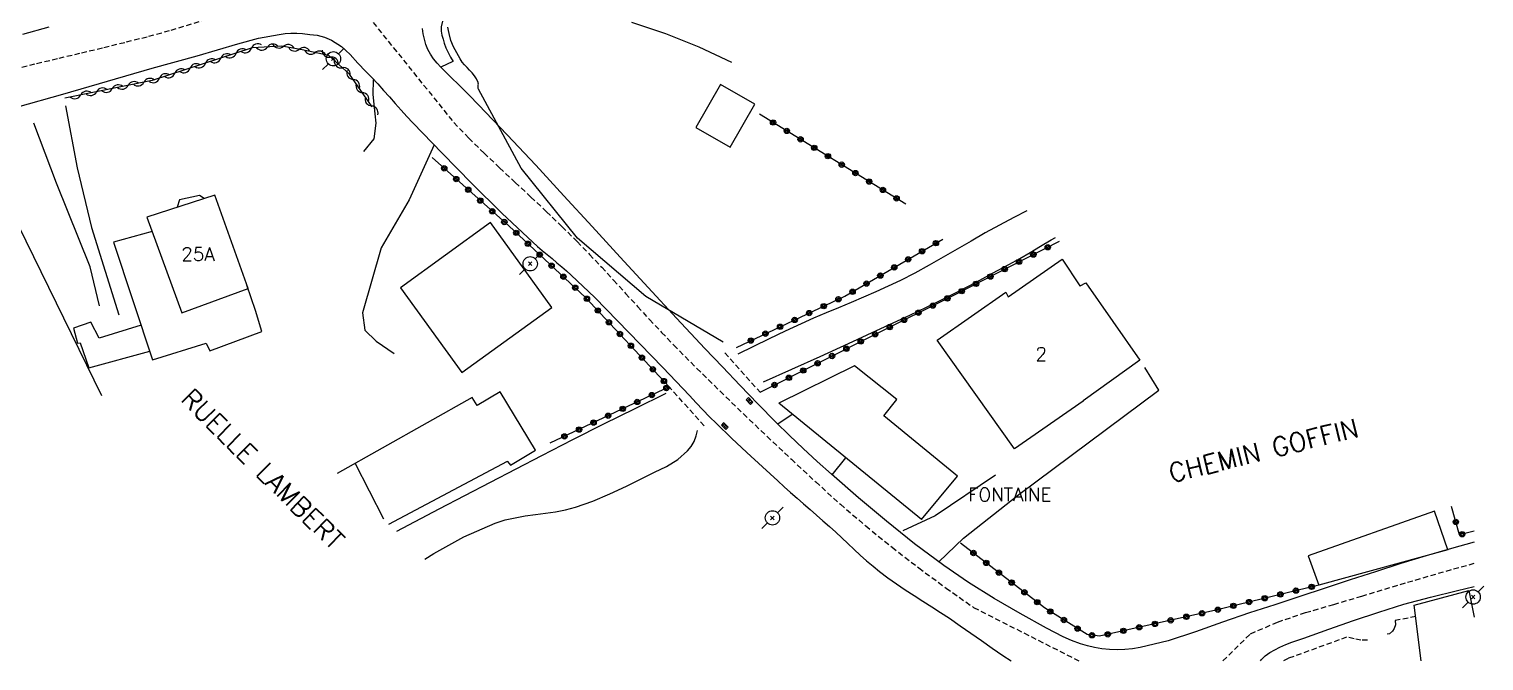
# Model space of a CAD drawing. Header units: millimetres. Extents: x 176000 to 177001, y 163000 to 164001.
# Drawn here: x 176865.4 to 177000.9, y 163000 to 163058.8 of the extents above; entities that cross this region are included whole.
import ezdxf
from ezdxf.enums import TextEntityAlignment as Align

# ---------------------------------------------------------------- set-up
doc = ezdxf.new("R2010")
doc.units = ezdxf.units.MM
doc.linetypes.add('DASHED', pattern=[0.75, 0.5, -0.25])
doc.layers.get('0').update_dxf_attribs({"linetype": 'CONTINUOUS'})
for name, color, linetype in [('W0001', 6, 'DASHED'), ('W0008', 7, 'CONTINUOUS'), ('W0014', 7, 'CONTINUOUS'), ('W0017', 7, 'CONTINUOUS'), ('W0101', 7, 'CONTINUOUS'), ('W0104', 1, 'CONTINUOUS'), ('W0112', 1, 'DASHED'), ('W0300', 7, 'CONTINUOUS'), ('W0310', 3, 'CONTINUOUS'), ('W0323', 7, 'CONTINUOUS'), ('W0401', 7, 'CONTINUOUS'), ('W0473', 7, 'CONTINUOUS'), ('W0510', 5, 'CONTINUOUS'), ('W0988', 4, 'CONTINUOUS'), ('W0989', 7, 'CONTINUOUS'), ('W0991', 7, 'CONTINUOUS')]:
    doc.layers.add(name, color=color, linetype=linetype)
doc.styles.get("Standard").update_dxf_attribs({"font": 'romans.shx', "width": 0.85})

# ---------------------------------------------------------------- blocks, each defined once
blk = doc.blocks.new('T473')
for p, q in [((-0.166667, 0.166667), (0.166667, -0.166667)), ((-0.166667, -0.166667), (0.166667, 0.166667)), ((0.500001, 0.500001), (1.000002, 1.000002)), ((-1.000002, -1.000002), (-0.500001, -0.500001))]:
    blk.add_line(p, q)
blk.add_ellipse((0, 0), major_axis=(0.471405, 0.471405), ratio=1, start_param=5.4977871438, end_param=11.780972451)
blk = doc.blocks.new('T401')
for p, q in [((-0.3, 0.3), (0, 0.3)), ((-0.3, -0.25), (-0.3, 0.3)), ((-0.3, 0.15), (0, 0.15)), ((-0.3, 0), (0, 0)), ((0, 0.3), (0, -0.25)), ((-0.3, -0.15), (0, -0.15)), ((-0.3, -0.25), (-0.3, -0.3)), ((-0.3, -0.3), (0, -0.3)), ((0, -0.3), (0, -0.25))]:
    blk.add_line(p, q)
blk = doc.blocks.new('t310o')
at = {"color": 0, "linetype": 'Continuous'}
for centre, start, end in [((-0.5, 0.38), 216.8699, 323.1304), ((0.5, -0.37), 36.8699, 143.1303)]:
    blk.add_arc(centre, 0.625, start, end, dxfattribs=at)
blk = doc.blocks.new('t323o')
at = {"color": 0, "linetype": 'Continuous'}
for radius in [0.25, 0.15]:
    blk.add_circle((0, 0), radius, dxfattribs=at)

msp = doc.modelspace()

# ---------------------------------------------------------------- linework, layer by layer
at = {"layer": 'W0001'}
for points in [[(176836.03, 163046.87), (176848.22, 163050.54), (176851.64, 163051.56), (176855.07, 163052.59), (176858.5, 163053.6), (176861.95, 163054.56), (176864.02, 163055.11), (176866.11, 163055.64), (176868.2, 163056.14), (176870.29, 163056.64), (176872.38, 163057.14), (176874.47, 163057.65), (176876.56, 163058.18), (176878.63, 163058.75), (176894.15, 163063.55)], [(176894.15, 163063.55), (176904.97, 163050.14), (176906.36, 163048.7), (176907.78, 163047.3), (176909.23, 163045.92), (176910.69, 163044.56), (176912.15, 163043.2), (176913.6, 163041.84), (176915.04, 163040.45), (176916.46, 163039.05), (176917.61, 163037.86), (176918.74, 163036.66), (176919.85, 163035.45), (176920.97, 163034.23), (176922.08, 163033.01), (176923.19, 163031.8), (176924.32, 163030.6), (176925.46, 163029.41), (176927.6, 163027.25), (176929.76, 163025.12), (176931.94, 163023.01), (176934.14, 163020.91), (176936.4, 163018.78), (176938.67, 163016.67), (176940.97, 163014.59), (176943.33, 163012.57), (176945.78, 163010.59), (176948.27, 163008.66), (176950.81, 163006.79), (176953.38, 163004.98), (176963.18, 163000)], [(176976.6, 163000), (176979.17, 163002.53), (176981.69, 163003.62), (176984.29, 163004.5), (176986.91, 163005.26), (176989.52, 163006.03), (176993.79, 163007.32), (176998.07, 163008.57), (177000, 163009.09)]]:
    msp.add_lwpolyline(points, dxfattribs=at)
at = {"layer": 'W0008'}
for points in [[(176864.37, 163051.6), (176868.54, 163052.8), (176872.71, 163054.01), (176876.88, 163055.2), (176881.06, 163056.36), (176882.95, 163056.91), (176884.85, 163057.48), (176886.76, 163057.99), (176888.71, 163058.36), (176889.25, 163058.43), (176889.79, 163058.46), (176890.33, 163058.46), (176890.87, 163058.43), (176891.55, 163058.36), (176892.24, 163058.27), (176892.92, 163058.1), (176893.58, 163057.83), (176894.49, 163057.23), (176895.3, 163056.48), (176896.03, 163055.69), (176896.77, 163054.91), (176897.34, 163054.33), (176897.89, 163053.74), (176898.43, 163053.14), (176898.97, 163052.53), (176899.51, 163051.92), (176900.05, 163051.31), (176900.59, 163050.71), (176901.15, 163050.12), (176903.89, 163047.29), (176906.65, 163044.48), (176909.45, 163041.71), (176912.32, 163039), (176912.75, 163038.61), (176913.2, 163038.22), (176913.65, 163037.84), (176914.11, 163037.47), (176914.57, 163037.09), (176915.02, 163036.72), (176915.47, 163036.33), (176915.9, 163035.93), (176918.09, 163033.84), (176920.21, 163031.69), (176922.31, 163029.51), (176924.42, 163027.34), (176925.05, 163026.69), (176925.67, 163026.03), (176926.29, 163025.37), (176926.91, 163024.71), (176927.54, 163024.05), (176928.16, 163023.39), (176928.79, 163022.74), (176929.43, 163022.1), (176930.84, 163020.74), (176932.26, 163019.4), (176933.7, 163018.08), (176935.14, 163016.76), (176935.73, 163016.22), (176936.33, 163015.69), (176936.93, 163015.16), (176937.54, 163014.63), (176938.14, 163014.1), (176938.74, 163013.57), (176939.34, 163013.04), (176939.94, 163012.51), (176940.53, 163011.99), (176941.1, 163011.45), (176941.67, 163010.92), (176942.24, 163010.38), (176942.82, 163009.85), (176943.41, 163009.33), (176944.01, 163008.83), (176944.62, 163008.33), (176945.4, 163007.75), (176946.2, 163007.18), (176947.01, 163006.63), (176947.83, 163006.1), (176948.66, 163005.57), (176949.48, 163005.04), (176950.3, 163004.51), (176951.12, 163003.97), (176952.12, 163003.28), (176953.12, 163002.59), (176954.12, 163001.9), (176955.11, 163001.2), (176956.11, 163000.51), (176956.86, 163000)], [(176867.26, 163059.03), (176864.8, 163058.35)], [(177000, 163011.07), (176997.88, 163010.48), (176995.51, 163009.79), (176993.15, 163009.06), (176990.8, 163008.31), (176988.46, 163007.55), (176986.11, 163006.77), (176983.77, 163006), (176981.43, 163005.23), (176979.08, 163004.48), (176976.56, 163003.62), (176974.04, 163002.71), (176971.49, 163001.87), (176968.89, 163001.24), (176968.18, 163001.13), (176967.46, 163001.06), (176966.74, 163001.03), (176966.02, 163001.05), (176965.33, 163001.13), (176964.65, 163001.24), (176963.98, 163001.4), (176963.32, 163001.6), (176962.5, 163001.9), (176961.71, 163002.25), (176960.93, 163002.64), (176960.17, 163003.05), (176957.71, 163004.4), (176955.29, 163005.82), (176952.91, 163007.31), (176950.59, 163008.89), (176947.88, 163010.9), (176945.25, 163013.01), (176942.67, 163015.19), (176940.13, 163017.4), (176938.81, 163018.58), (176937.51, 163019.79), (176936.23, 163021.01), (176934.96, 163022.25), (176933.28, 163023.94), (176931.62, 163025.65), (176929.98, 163027.38), (176928.35, 163029.11), (176925.7, 163031.93), (176923.07, 163034.77), (176920.45, 163037.62), (176917.84, 163040.47), (176915.22, 163043.32), (176912.59, 163046.17), (176909.94, 163048.99), (176907.27, 163051.79), (176906.4, 163052.68), (176905.53, 163053.56), (176904.64, 163054.44), (176903.75, 163055.31)], [(176980.09, 163000), (176980.16, 163000.1), (176980.54, 163000.48), (176980.98, 163000.78), (176981.44, 163001.04), (176981.89, 163001.28), (176982.44, 163001.53), (176983, 163001.74), (176983.57, 163001.93), (176984.13, 163002.12), (176986.45, 163002.95), (176988.77, 163003.77), (176991.11, 163004.55), (176993.46, 163005.27), (176995.94, 163005.95), (176998.44, 163006.57), (177000, 163006.94)]]:
    msp.add_lwpolyline(points, dxfattribs=at)
at = {"layer": 'W0014'}
for points in [[(176910.73, 163065.11), (176909.73, 163064.7), (176908.76, 163064.23), (176907.82, 163063.71), (176906.9, 163063.14), (176906.37, 163062.78), (176905.84, 163062.4), (176905.34, 163061.98), (176904.9, 163061.49), (176904.52, 163060.94), (176904.19, 163060.35), (176903.95, 163059.71), (176903.8, 163059.05), (176903.79, 163058.65), (176903.86, 163058.27), (176903.96, 163057.9), (176904.07, 163057.53), (176904.23, 163057.09), (176904.43, 163056.66), (176904.65, 163056.24), (176904.9, 163055.84)], [(176903.75, 163055.31), (176903.4, 163055.67), (176903.08, 163056.07), (176902.8, 163056.5), (176902.56, 163056.95), (176902.36, 163057.42), (176902.22, 163057.91), (176902.11, 163058.41), (176902.04, 163058.91)], [(176904.87, 163055.84), (176903.76, 163055.29)]]:
    msp.add_lwpolyline(points, dxfattribs=at)
at = {"layer": 'W0017'}
for points in [[(176896.6, 163047.45), (176897.56, 163048.62), (176897.72, 163050.09), (176897.65, 163050.95), (176897.46, 163052.76), (176897.49, 163054.13)], [(176868.81, 163051.7), (176869.88, 163045.93), (176871.23, 163040.38), (176873.78, 163032.23)], [(176871.97, 163033.07), (176871.11, 163036.69), (176867.97, 163044.49), (176865.86, 163050.1)], [(176903.15, 163048.06), (176900.8, 163042.96), (176898.19, 163038.46), (176896.46, 163032.43), (176896.68, 163030.8), (176897.73, 163029.78), (176899.4, 163028.64)], [(176950.14, 163009.22), (176952.42, 163011.44), (176957.6, 163015.49), (176970.62, 163025.23), (176969.32, 163027.33)], [(176935.13, 163022.08), (176936.48, 163022.99)], [(176940.21, 163017.33), (176941.48, 163018.93)], [(176955.43, 163017.31), (176949.81, 163013.51), (176946.79, 163012.11)]]:
    msp.add_lwpolyline(points, dxfattribs=at)
at = {"layer": 'W0101'}
for points in [[(176885.8, 163034.68), (176882.7, 163043.38), (176876.37, 163041.33), (176879.62, 163032.41)], [(176968.86, 163028.01), (176963.58, 163024.22), (176963.58, 163024.19), (176957.19, 163019.74), (176949.97, 163029.86), (176956.38, 163034.36), (176956.6, 163033.91), (176961.62, 163037.42), (176963.27, 163034.93), (176963.3, 163034.94), (176963.84, 163035.22)]]:
    msp.add_lwpolyline(points, close=True, dxfattribs=at)
for points in [[(176994.42, 163005.18), (176999.51, 163006.55)], [(176999.51, 163006.55), (177000, 163004.07)], [(176995.07, 163000), (176994.42, 163005.18)]]:
    msp.add_lwpolyline(points, dxfattribs=at)
at = {"layer": 'W0104'}
for points in [[(176929.81, 163053.68), (176927.5, 163049.67), (176930.69, 163047.84), (176932.99, 163051.85)], [(176914.09, 163032.92), (176908.39, 163040.82), (176900, 163034.75), (176905.71, 163026.86)]]:
    msp.add_lwpolyline(points, close=True, dxfattribs=at)
for points in [[(176872.18, 163024.7), (176862.28, 163044.88), (176853.17, 163040.4), (176862.27, 163021.86)], [(176881.72, 163043.06), (176881.27, 163043.36), (176879.42, 163042.93), (176879.21, 163042.25)], [(176876.86, 163039.99), (176873.27, 163039), (176876.91, 163028.05), (176881.91, 163029.6), (176882.23, 163028.87), (176887.1, 163030.67), (176886.5, 163032.63), (176885.68, 163035.01)], [(176875.84, 163031.28), (176871.95, 163030.05), (176871.16, 163031.55), (176869.55, 163030.98), (176869.92, 163029.59), (176870.18, 163029.63), (176870.98, 163027.3), (176876.64, 163028.85)], [(176948.53, 163013.18), (176951.89, 163017.21), (176945.02, 163022.82), (176946.23, 163024.35), (176942.27, 163027.49), (176935.25, 163024)], [(176898.92, 163012.74), (176909.95, 163018.59), (176909.95, 163018.57), (176910.23, 163018.23), (176912.58, 163019.63), (176909.29, 163025.07), (176907.13, 163023.8), (176906.66, 163024.53)], [(176906.66, 163024.53), (176894.09, 163017.46)], [(176948.53, 163013.18), (176935.25, 163024)], [(176898.44, 163013.21), (176895.78, 163018.41)], [(176997.55, 163010.35), (176996.29, 163013.95), (176984.53, 163009.79), (176985.52, 163007.06)], [(176997.55, 163010.35), (176985.52, 163007.06)]]:
    msp.add_lwpolyline(points, dxfattribs=at)
at = {"layer": 'W0112'}
for points in [[(176930.21, 163028.71), (176933.49, 163025.03)], [(176928.28, 163021.91), (176925.03, 163025.53)], [(176994.57, 163004.13), (176992.65, 163003.76), (176992.67, 163003.36), (176992.54, 163003.03), (176992.38, 163002.77), (176992.11, 163002.52), (176991.9, 163002.48)], [(176990.06, 163001.92), (176989.45, 163001.92), (176988.81, 163002.07), (176988.12, 163002.21), (176982.68, 163000.23), (176982.24, 163000)]]:
    msp.add_lwpolyline(points, dxfattribs=at)
at = {"layer": 'W0300'}
for points in [[(176930.06, 163029.7), (176922.84, 163033.93), (176916.5, 163039.39), (176911.25, 163045.89), (176907.25, 163053.24), (176907.23, 163053.32), (176907.22, 163053.4), (176907.23, 163053.48), (176907.23, 163053.56), (176907.24, 163053.64), (176907.25, 163053.72), (176907.24, 163053.8), (176907.23, 163053.88), (176907.08, 163054.2), (176906.89, 163054.49), (176906.67, 163054.76), (176906.44, 163055.02), (176906.2, 163055.27), (176905.97, 163055.52), (176905.75, 163055.78), (176905.56, 163056.07), (176905.24, 163056.63), (176904.94, 163057.2), (176904.69, 163057.8), (176904.54, 163058.44), (176904.48, 163058.73), (176904.42, 163059.02)], [(176921.51, 163059.49), (176924.68, 163058.44), (176927.79, 163057.2), (176930.82, 163055.78)]]:
    msp.add_lwpolyline(points, dxfattribs=at)
at = {"layer": 'W0310'}
msp.add_lwpolyline([(176897.37, 163051.62), (176895.25, 163054.66), (176893.31, 163056.38), (176890.83, 163056.93), (176888.95, 163057.27), (176886.19, 163057.09), (176876.88, 163054.06), (176868.75, 163052.42)], dxfattribs=at)
at = {"layer": 'W0323'}
for points in [[(176947.07, 163042.55), (176933.42, 163050.93)], [(176925.03, 163025.53), (176917.23, 163033.86), (176910.09, 163040.51), (176902.95, 163046.88)], [(176931.28, 163029.2), (176941.37, 163033.96), (176950.52, 163039.29)], [(176933.49, 163025.03), (176944.05, 163030.34), (176951.59, 163034.09), (176961.38, 163039.1)], [(176925.03, 163025.53), (176913.92, 163020.27)], [(177000, 163012.09), (176998.63, 163011.74), (176997.88, 163014.38)], [(176985.52, 163007.06), (176975.92, 163004.72), (176965.11, 163002.3), (176963.95, 163002.45), (176959.98, 163004.94), (176952.17, 163010.97)]]:
    msp.add_lwpolyline(points, dxfattribs=at)
at = {"layer": 'W0510'}
for points in [[(176958.34, 163041.93), (176957.11, 163041.3), (176955.78, 163040.59), (176954.46, 163039.86), (176953.15, 163039.11), (176951.85, 163038.35), (176950.54, 163037.59), (176949.23, 163036.85), (176947.9, 163036.12), (176946.56, 163035.44), (176945.42, 163034.89), (176944.28, 163034.37), (176943.12, 163033.87), (176941.96, 163033.38), (176940.79, 163032.9), (176939.63, 163032.41), (176938.47, 163031.92), (176937.33, 163031.4), (176935.84, 163030.71), (176934.35, 163030.01), (176932.88, 163029.29), (176931.41, 163028.56)], [(176933.82, 163025.99), (176936.45, 163027.17), (176939.09, 163028.36), (176941.72, 163029.56), (176944.34, 163030.77), (176945.89, 163031.49), (176947.44, 163032.21), (176948.98, 163032.95), (176950.52, 163033.7), (176952.07, 163034.48), (176953.61, 163035.28), (176955.14, 163036.1), (176956.67, 163036.92), (176957.67, 163037.47), (176958.65, 163038.04), (176959.62, 163038.63), (176960.6, 163039.21), (176961, 163039.45)], [(176924.71, 163024.92), (176921.81, 163023.49), (176918.91, 163022.04), (176916.02, 163020.59), (176913.14, 163019.11), (176908.34, 163016.63), (176903.57, 163014.13), (176899.63, 163012.05)], [(176902.26, 163009.48), (176903.1, 163010), (176905.89, 163011.56), (176908.82, 163012.84), (176909.74, 163013.13), (176910.67, 163013.34), (176911.61, 163013.5), (176912.56, 163013.63), (176913.5, 163013.75), (176914.44, 163013.89), (176915.38, 163014.08), (176916.3, 163014.33), (176917.92, 163014.89), (176919.51, 163015.56), (176921.06, 163016.29), (176922.59, 163017.06), (176923.66, 163017.58), (176924.76, 163018.11), (176925.82, 163018.75), (176926.74, 163019.56), (176927.07, 163019.98), (176927.34, 163020.45), (176927.54, 163020.95), (176927.66, 163021.47)]]:
    msp.add_lwpolyline(points, dxfattribs=at)

# ---------------------------------------------------------------- block references
at = {"layer": 'W0310'}
for p, rotation in [((176884.68, 163056.6), 198.0240609498066), ((176886.11, 163057.07), 198.0240609498066), ((176887.6, 163057.18), 183.7561390211729), ((176889.1, 163057.25), 169.5803003680082), ((176890.57, 163056.97), 169.5803003680082), ((176892.04, 163056.66), 167.4393054352268), ((176880.4, 163055.21), 198.0240609498066), ((176881.83, 163055.67), 198.0240609498066), ((176883.26, 163056.14), 198.0240609498066), ((176893.46, 163056.24), 138.6017149961674), ((176894.58, 163055.25), 138.6017149961674), ((176877.55, 163054.28), 198.0240609498066), ((176878.98, 163054.74), 198.0240609498066), ((176895.6, 163054.16), 124.906028539473), ((176870.22, 163052.72), 191.3871340308251), ((176871.69, 163053.02), 191.3871340308251), ((176873.16, 163053.31), 191.3871340308251), ((176874.63, 163053.61), 191.3871340308251), ((176876.1, 163053.91), 191.3871340308251), ((176896.46, 163052.93), 124.906028539473), ((176897.31, 163051.7), 124.906028539473)]:
    msp.add_blockref('t310o', p, dxfattribs=dict(at, rotation=rotation))
at = {"layer": 'W0323'}
for p, rotation in [((176934.7, 163050.15), 148.4543934894649), ((176935.98, 163049.36), 148.4543934894649), ((176937.26, 163048.58), 148.4543934894649), ((176938.53, 163047.79), 148.4543934894649), ((176939.81, 163047.01), 148.4543934894649), ((176941.09, 163046.22), 148.4543934894649), ((176904.07, 163045.88), 138.2590097500364), ((176905.19, 163044.88), 138.2590097500364), ((176942.37, 163045.44), 148.4543934894649), ((176943.65, 163044.65), 148.4543934894649), ((176906.31, 163043.88), 138.2590097500364), ((176944.93, 163043.87), 148.4543934894649), ((176907.43, 163042.88), 138.2590097500364), ((176908.55, 163041.88), 138.2590097500364), ((176946.2, 163043.08), 148.4543934894649), ((176909.67, 163040.88), 138.2590097500364), ((176910.78, 163039.87), 137.0691303783558), ((176911.87, 163038.85), 137.0691303783558), ((176912.97, 163037.83), 137.0691303783558), ((176948.58, 163038.16), 30.23150783541815), ((176949.87, 163038.91), 30.23150783541815), ((176958.94, 163037.85), 27.07583296910259), ((176960.28, 163038.53), 27.07583296910259), ((176914.07, 163036.81), 137.0691303783558), ((176945.99, 163036.65), 30.23150783541815), ((176947.28, 163037.4), 30.23150783541815), ((176956.27, 163036.49), 27.07583296910259), ((176957.61, 163037.17), 27.07583296910259), ((176915.17, 163035.78), 137.0691303783558), ((176943.4, 163035.14), 30.23150783541815), ((176944.69, 163035.89), 30.23150783541815), ((176953.6, 163035.12), 27.07583296910259), ((176954.94, 163035.8), 27.07583296910259), ((176916.27, 163034.76), 137.0691303783558), ((176917.36, 163033.73), 133.0823309145639), ((176942.1, 163034.38), 30.23150783541815), ((176950.93, 163033.76), 26.46464446536948), ((176952.27, 163034.44), 27.07583296910259), ((176918.38, 163032.64), 133.0823309145639), ((176938.06, 163032.4), 25.21943232334159), ((176939.42, 163033.04), 25.21943232334159), ((176940.78, 163033.68), 25.21943232334159), ((176948.24, 163032.43), 26.46464446536948), ((176949.58, 163033.09), 26.46464446536948), ((176919.41, 163031.54), 133.0823309145639), ((176935.35, 163031.12), 25.21943232334159), ((176936.71, 163031.76), 25.21943232334159), ((176945.56, 163031.09), 26.46464446536948), ((176946.9, 163031.76), 26.46464446536948), ((176920.43, 163030.45), 133.0823309145639), ((176932.63, 163029.84), 25.21943232334159), ((176933.99, 163030.48), 25.21943232334159), ((176942.87, 163029.75), 26.71685644498557), ((176944.21, 163030.42), 26.46464446536948), ((176921.46, 163029.35), 133.0823309145639), ((176940.19, 163028.4), 26.71685644498557), ((176941.53, 163029.07), 26.71685644498557), ((176922.48, 163028.25), 133.0823309145639), ((176923.5, 163027.16), 133.0823309145639), ((176937.51, 163027.05), 26.71685644498557), ((176938.85, 163027.72), 26.71685644498557), ((176924.53, 163026.06), 133.0823309145639), ((176934.83, 163025.7), 26.71685644498557), ((176936.17, 163026.37), 26.71685644498557), ((176923.41, 163024.76), 205.3455108178699), ((176924.76, 163025.41), 205.3455108178699), ((176920.7, 163023.48), 205.3455108178699), ((176922.05, 163024.12), 205.3455108178699), ((176916.63, 163021.55), 205.3455108178699), ((176917.98, 163022.2), 205.3455108178699), ((176919.34, 163022.84), 205.3455108178699), ((176915.27, 163020.91), 205.3455108178699), ((176998.29, 163012.94), 105.8766822268272), ((176998.88, 163011.8), 194.5181227773881), ((176953.36, 163010.05), 142.3669626840816), ((176954.55, 163009.13), 142.3669626840816), ((176955.73, 163008.22), 142.3669626840816), ((176956.92, 163007.3), 142.3669626840816), ((176984.86, 163006.9), 193.6958291522944), ((176958.11, 163006.39), 142.3669626840816), ((176959.3, 163005.47), 142.3669626840816), ((176979.03, 163005.48), 193.6958291522944), ((176980.49, 163005.84), 193.6958291522944), ((176981.95, 163006.19), 193.6958291522944), ((176983.4, 163006.55), 193.6958291522944), ((176960.52, 163004.6), 147.8793336886752), ((176973.19, 163004.11), 192.6382363420995), ((176974.65, 163004.44), 192.6382363420995), ((176976.12, 163004.77), 193.6958291522944), ((176977.57, 163005.13), 193.6958291522944), ((176961.79, 163003.81), 147.8793336886752), ((176963.06, 163003.01), 147.8793336886752), ((176967.33, 163002.8), 192.6382363420995), ((176968.8, 163003.13), 192.6382363420995), ((176970.26, 163003.45), 192.6382363420995), ((176971.73, 163003.78), 192.6382363420995), ((176964.4, 163002.39), 172.6680307100512), ((176965.87, 163002.47), 192.6382363420995)]:
    msp.add_blockref('t323o', p, dxfattribs=dict(at, rotation=rotation))
at = {"layer": 'W0401'}
for p, rotation in [((176932.61, 163024.31), 44.15339270179792), ((176930.1, 163021.76), 225.7147926153975)]:
    msp.add_blockref('T401', p, dxfattribs=dict(at, rotation=rotation))
at = {"layer": 'W0473'}
for p in [(176893.75, 163056.08), (176912.08, 163036.99), (176934.64, 163013.32), (176999.9, 163005.95)]:
    msp.add_blockref('T473', p, dxfattribs=at)

# ---------------------------------------------------------------- texts
at = {"layer": 'W0988'}
msp.add_text('FONTAINE  ', height=1.25, dxfattribs=at).set_placement((176957.6, 163015.49), align=Align.MIDDLE_CENTER)
at = {"layer": 'W0989'}
for s, rotation, p in [('RUELLE LAMBERT  ', 315.3987, (176879.42, 163024.27)), ('CHEMIN GOFFIN  ', 13.8618, (176971.8, 163016.59))]:
    msp.add_text(s, height=1.75, rotation=rotation, dxfattribs=at).set_placement(p)
at = {"layer": 'W0991'}
for s, p in [('25A', (176881.14, 163037.89)), ('2', (176959.67, 163028.58))]:
    msp.add_text(s, height=1.25, dxfattribs=at).set_placement(p, align=Align.MIDDLE_CENTER)

doc.saveas('drawing.dxf')
